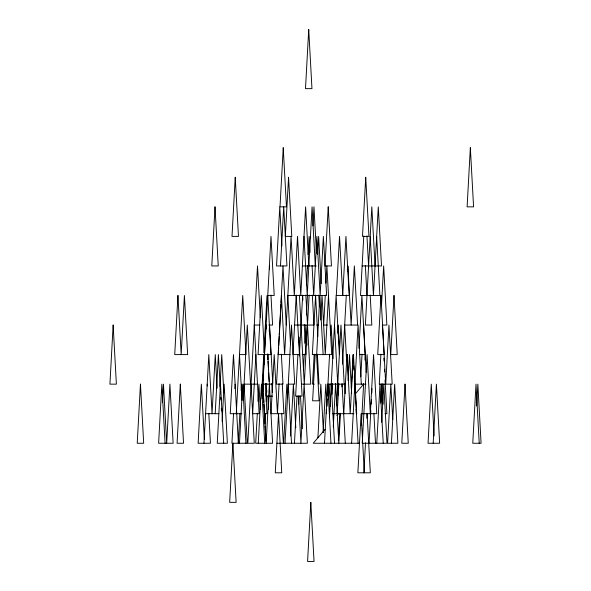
<?xml version="1.0" encoding="UTF-8"?>
<svg xmlns="http://www.w3.org/2000/svg" width="591" height="591" viewBox="0 0 591 591"><rect width="100%" height="100%" fill="white"/><g stroke="black" fill="none" stroke-linecap="round" stroke-linejoin="round"><path stroke-width="0.89" d="M162.459 402.338L163.448 384.15L166.684 443.25L169.912 384.15L173.141 443.25L158.617 443.25L161.845 384.15L165.074 443.25M203.969 443.25L208.815 354.6L212.043 413.7L215.279 354.6L217.119 388.243M215.183 413.7L218.419 354.6L220.354 390.06M220 386.425L221.736 354.6L223.826 392.786M222.12 421.427L224.152 384.15L227.387 443.25L217.244 443.25L220.473 384.15L223.708 443.25M233.556 413.242L231.916 443.25L247.297 443.25L244.068 384.15L250.532 384.15L247.297 325.05L243.174 400.513M234.9 388.693L235.152 384.15M236.267 413.7L242.724 295.5L245.959 354.6L239.495 354.6L241.992 400.27M238.262 443.25L239.902 413.242M241.143 390.518L241.49 384.15L242.184 396.879M239.473 443.25L242.702 384.15L245.93 443.25M255.896 354.6L252.66 413.7L259.124 413.7L254.278 325.05L259.818 325.05M257.336 413.242L255.689 443.25L272.599 443.25L267.73 354.142M257.979 401.422L258.924 384.15L260.313 409.607M258.252 443.25L261.481 384.15L264.716 443.25M261.532 395.512L263.771 354.6L264.317 364.603M263.867 352.783L266.999 295.5L267.45 303.685M262.153 395.97L266.031 325.05L266.231 328.685M262.116 398.696L270.988 236.4L274.217 295.5L267.753 295.5L270.988 354.6L258.06 354.6L261.296 295.5L264.524 354.6M267.679 359.601L267.974 354.142M269.215 331.418L269.562 325.05L272.747 383.241M266.733 383.404L266.039 396.133L272.503 396.133M265.581 413.242L264.982 424.153L264.487 415.067M266.231 401.422L266.526 395.97M266.726 392.335L266.822 390.518M269.37 384.15L266.142 443.25L262.906 384.15M280.481 265.95L283.71 206.85L286.945 265.95L276.536 265.95L279.765 206.85L281.9 245.945M278.265 354.6L278.664 347.323M278.753 345.646L279.255 336.412M279.344 334.898L280.452 314.597M280.548 312.772L281.006 304.454M281.102 302.666L281.493 295.5L281.597 297.317M279.085 383.692L277.445 413.7L274.217 354.6L270.988 413.7L283.909 413.7L282.269 383.692M278.538 413.242L275.28 472.8L281.744 472.8L278.509 413.7M285.032 443.25L291.496 325.05L294.724 384.15L288.268 384.15L291.496 443.25M296.217 295.042L292.959 354.6L299.423 354.6L296.194 295.5M290.565 435.973L293.402 384.15L295.788 427.795M297.916 354.312L295.633 396.133L302.097 396.133L298.861 337.033L298.566 342.492M294.451 443.25L297.037 395.97M299.349 355.967L302.681 295.042M298.765 404.155L299.216 395.97M306.426 285.497L307.519 265.492L307.623 268.225M308.118 254.588L309.115 236.4L309.994 252.52M303.382 370.513L304.276 354.142M304.875 343.238L305.865 325.05L306.958 345.055M306.411 315.047L307.505 295.042M309.137 295.042L304.269 384.15L299.393 295.042M312.912 225.947L313.961 206.85L316.495 253.221M317.64 254.588L318.63 236.4L321.216 283.68M315.601 295.042L312.344 354.6L331.728 354.6L326.882 265.95L325.937 283.222M314.183 354.142L312.543 384.15L314.39 384.15M315.166 354.43L312.624 400.801L319.088 400.801L316.554 354.43M316.665 354.6L319.894 295.5L323.129 354.6M320.691 320.049L322.036 295.5L325.264 354.6L328.5 295.5M325.294 295.042L323.654 325.05L327.34 325.05M317.892 437.798L320.824 384.15L323.454 432.339M323.151 432.339L325.789 384.15L326.978 405.973M324.496 443.25L327.732 384.15L330.96 443.25M326.328 413.7L326.528 410.065M326.72 406.534L327.126 399.154M327.303 395.793L329.586 354.142M330.628 335.053L331.174 325.05L333.014 358.693M328.293 399.605L329.135 384.15L330.362 406.534M329.49 416.884L336.124 295.5L339.36 354.6M331.706 394.153L332.253 384.15L332.445 387.785M331.795 394.603L332.393 383.692M337.764 333.235L338.207 325.05L339.699 352.325M333.265 426.887L335.599 384.15M336.589 405.064L340.97 325.05L344.206 384.15M342.714 295.5L345.942 236.4L349.178 295.5L336.301 295.5L339.53 236.4L342.765 295.5M337.217 413.7L338.857 383.692M338.355 440.561L339.847 413.242M342.536 364.145L346.311 295.042M347.604 271.402L347.9 265.95L351.135 325.05L354.364 265.95L357.592 325.05L344.671 325.05L346.658 361.419M340.468 413.242L338.828 443.25L335.562 383.463M341.916 386.876L342.063 384.15M343.755 413.7L346.991 354.6L350.219 413.7L353.448 354.6L356.683 413.7M346.843 360.968L347.19 354.6L348.335 375.514M348.099 380.567L349.517 354.6L351.652 393.695M351.268 388.243L353.108 354.6L353.455 360.968M351.615 443.25L358.072 325.05L361.3 384.15M363.775 235.942L360.517 295.5L379.902 295.5L376.666 236.4M359.01 348.232L361.899 295.5L365.127 354.6L359.587 354.6M360.783 376.873L362.032 354.142M363.325 330.502L363.62 325.05L366.206 372.33M361.382 425.062L363.642 383.692M364.935 360.052L365.238 354.6M363.864 472.8L365.504 442.792M366.841 418.243L367.092 413.7M369.05 443.25L370.838 410.516M371.185 404.155L371.436 399.605M371.783 393.244L372.027 388.693M381.513 305.045L383.655 265.95L386.883 325.05L382.266 325.05M380.907 354.142L379.267 384.15L392.188 384.15L388.952 325.05L385.724 384.15L382.695 328.685M382.392 326.867L382.495 325.05L382.591 326.867M376.777 443.25L380.006 384.15L383.234 443.25M380.9 403.247L381.949 384.15L383.042 404.155M381.136 400.971L381.483 394.603M381.579 392.786L382.082 383.692M381.675 422.336L383.758 384.15L386.994 443.25L362.239 443.25L367.085 354.6L370.321 413.7L373.549 354.6L376.777 413.7L362.002 413.7M391.427 443.25L394.655 384.15L397.883 443.25L387.585 443.25L390.814 384.15L392.749 419.61M433.173 443.25L436.409 384.15L439.638 443.25L428.047 443.25L431.282 384.15L434.112 435.973M476.656 405.973L477.853 384.15L481.081 443.25L472.763 443.25L475.999 384.15L479.227 443.25M325.094 429.347L313.237 443.25L359.579 443.25M336.944 415.436L338.724 413.353M355.324 393.887L363.62 384.15M302.378 265.95L316.266 265.95M362.135 265.95L381.513 265.95L378.284 206.85L373.438 295.5L370.21 236.4M268.912 325.05L272.599 325.05L270.959 295.042M294.577 325.05L313.961 325.05L312.321 295.042M316.732 325.05L318.571 325.05M278.147 354.6L290.151 354.6M302.193 354.6L305.879 354.6L304.239 324.592M257.506 384.15L251.049 384.15L254.278 443.25L247.814 443.25L257.506 265.95L260.343 317.773M272.798 384.15L262.803 384.15L263.202 391.427M301.499 384.15L310.726 384.15L305.857 295.042M327.946 384.15L345.137 384.15M365.925 384.15L354.844 384.15L358.072 443.25M205.587 413.7L218.877 413.7M241.8 413.7L230.254 413.7L233.482 354.6L238.38 443.25M264.229 413.7L266.999 413.7L265.352 383.493M332.6 413.7L353.913 413.7M385.051 413.7L386.898 413.7L385.059 380.057M276.898 443.25L283.355 443.25L281.715 413.242M383.869 358.235L384.017 360.968M384.46 369.146L384.615 371.872M375.056 265.95L371.82 206.85L365.364 325.05L371.82 325.05L370.18 295.042M366.952 235.942L368.695 267.767M373.867 413.242L375.507 443.25M365.334 265.492L366.981 295.5M367.063 413.242L370.321 472.8L357.865 472.8L361.101 413.7L362.586 440.975M362.689 442.792L364.329 472.8M353.706 365.511L353.957 370.055M354.305 376.423L354.6 381.875M354.903 387.334L355.147 391.877M355.494 398.245L355.745 402.789M356.092 409.157L356.343 413.7M344.649 383.692L345.196 393.695M342.034 383.692L345.292 443.25M334.513 325.05L338.325 395.061M331.278 384.15L334.513 443.25M329.556 354.6L329.66 356.417M331.145 383.692L331.691 393.695M318.778 295.042L319.428 306.862M315.298 265.95L312.07 206.85L307.224 295.5L303.996 236.4M315.572 295.5L317.81 336.412M317.367 354.142L319.007 384.15M310.452 236.4L310.556 238.217M312.048 265.492L313.688 295.5L316.916 236.4L320.145 295.5L323.38 236.4L326.609 295.5L287.839 295.5L290.528 344.597M308.842 265.95L305.613 206.85L300.767 295.5L297.532 236.4L294.303 295.5L291.075 236.4L284.611 354.6L281.382 295.5M302.651 295.5L302.902 300.043M300.509 395.97L302.296 428.704M298.329 395.97L300.908 443.25L304.143 384.15L307.372 443.25L283.636 443.25L286.864 384.15L287.61 397.787M286.229 325.05L282.993 265.95L276.536 384.15L282.993 384.15L281.353 354.142M269.37 265.95L269.57 269.585M271.808 383.404L272.303 392.498M266.142 325.05L266.238 326.867M267.62 354.142L267.922 359.601M268.019 361.419L268.513 370.513M268.617 372.33L269.112 381.424M267.819 395.97L268.565 409.607M263.298 393.244L263.793 402.338M263.896 404.155L264.391 413.242M265.086 425.978L265.935 441.433M220.753 397.337L220.901 400.063M221.344 408.248L221.499 410.974M207.197 384.15L207.301 385.967M208.793 413.242L210.433 443.25L198.125 443.25L201.354 384.15L204.39 439.615M113.147 325.05L109.919 384.15L116.375 384.15L113.147 325.05M140.451 384.15L137.223 443.25L143.679 443.25L140.451 384.15M177.95 295.5L174.722 354.6L187.643 354.6L184.414 295.5L181.178 354.6L177.95 295.5M180.307 384.15L177.078 443.25L183.535 443.25L180.307 384.15M215.013 206.85L211.785 265.95L218.242 265.95L215.013 206.85M235.233 177.3L232.004 236.4L238.469 236.4L235.233 177.3M232.898 443.25L229.663 502.35L236.127 502.35L232.898 443.25M283.237 147.75L280.008 206.85L286.465 206.85L283.237 147.75M288.556 177.3L285.327 236.4L291.791 236.4L288.556 177.3M308.724 29.55L305.495 88.65L311.959 88.65L308.724 29.55M310.814 502.35L307.579 561.45L314.043 561.45L310.814 502.35M328.227 206.85L324.991 265.95L331.455 265.95L328.227 206.85M365.726 177.3L362.497 236.4L368.961 236.4L365.726 177.3M380.959 295.5L377.73 354.6L384.194 354.6L380.959 295.5M393.998 295.5L390.762 354.6L397.226 354.6L393.998 295.5M405.02 384.15L401.784 443.25L408.248 443.25L405.02 384.15M470.347 147.75L467.112 206.85L473.576 206.85L470.347 147.75"/></g></svg>
